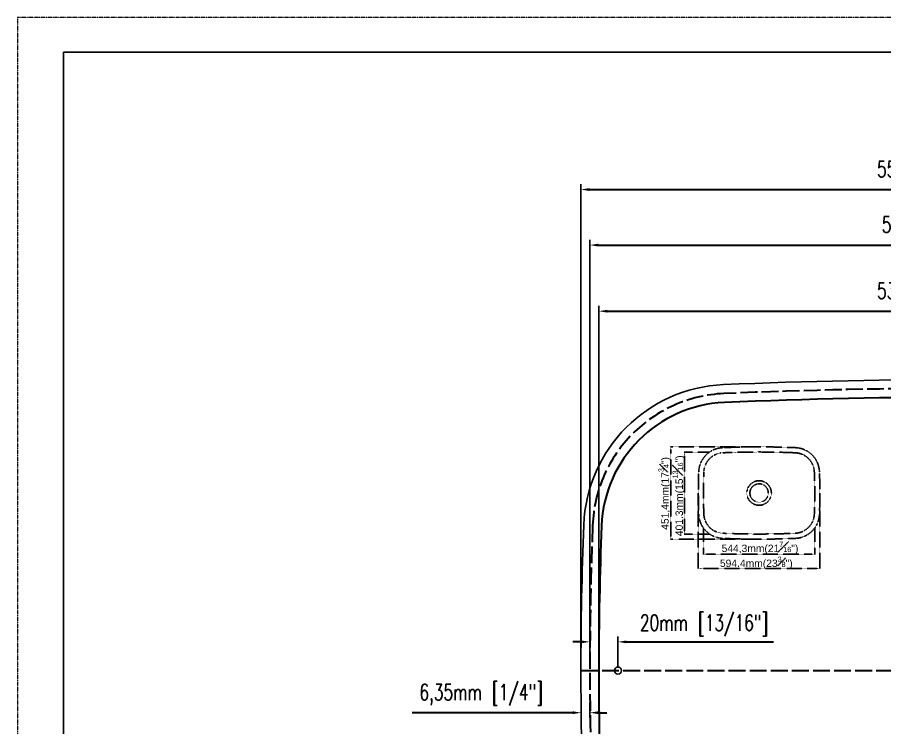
# Model space of a CAD drawing. Header units: millimetres. Extents: x 195 to 1608, y 339 to 1330.
# Drawn here: x 195 to 812, y 825 to 1330 of the extents above; entities that cross this region are included whole.
import ezdxf

# ---------------------------------------------------------------- set-up
doc = ezdxf.new("R2010")
doc.units = ezdxf.units.MM
for name, pattern in [('ACAD_ISO02W100', [15, 12, -3]), ('CENTER', [2, 1.25, -0.25, 0.25, -0.25]), ('PHANTOM2', [1.25, 0.625, -0.125, 0.125, -0.125, 0.125, -0.125])]:
    doc.linetypes.add(name, pattern=pattern)
doc.layers.add('CEN', color=4, linetype='CENTER')
for name, color, linetype, lineweight in [('尺寸標注', 1, 'Continuous', 30), ('虚线', 2, 'ACAD_ISO02W100', 30), ('裝訂區域', 6, 'PHANTOM2', 13)]:
    doc.layers.add(name, color=color, linetype=linetype, lineweight=lineweight)
doc.styles.add('DIM', font='txt.shx', dxfattribs={"width": 0.7, "bigfont": 'chineset.shx'})
doc.styles.get("Standard").update_dxf_attribs({"font": 'arial.ttf'})
doc.dimstyles.new('ISO-25', dxfattribs={"dimtxt": 2.5, "dimasz": 2.5, "dimexe": 1.25, "dimexo": 0.625, "dimtad": 1, "dimtxsty": 'Standard', "dimcen": 2.5, "dimadec": 0, "dimazin": 0, "dimtfac": 1, "dimtmove": 0, "dimatfit": 3, "dimfxl": 1, "dimarcsym": 0})
doc.dimstyles.new('mm+in(开孔纸尺寸)', dxfattribs={"dimscale": 3, "dimtxt": 3.8, "dimasz": 2, "dimexe": 1.25, "dimexo": 0.625, "dimgap": 2, "dimtad": 1, "dimtxsty": 'DIM', "dimcen": 0, "dimclrd": 256, "dimclre": 256, "dimclrt": 3, "dimadec": 0, "dimazin": 0, "dimtfac": 1, "dimtmove": 0, "dimatfit": 1, "dimfxl": 1, "dimlwd": -1, "dimarcsym": 0})

# ---------------------------------------------------------------- blocks, each defined once
blk = doc.blocks.new('*D20')
at = {"layer": 'Defpoints', "color": 0}
for p in [(622.25, 885.66), (602.25, 865.26), (622.25, 865.26)]:
    blk.add_point(p, dxfattribs=at)
at = {"layer": '尺寸標注', "lineweight": -2}
for p, q in [((602.25, 867.13), (602.25, 889.41)), ((622.25, 867.13), (622.25, 889.41))]:
    blk.add_line(p, q, dxfattribs=at)
at = {"layer": '尺寸標注'}
for p, q in [((596.25, 885.66), (590.25, 885.66)), ((628.25, 885.66), (732.7, 885.66))]:
    blk.add_line(p, q, dxfattribs=at)
for points in [[(596.25, 884.66), (596.25, 886.66), (602.25, 885.66)], [(628.25, 886.66), (628.25, 884.66), (622.25, 885.66)]]:
    blk.add_solid(points, dxfattribs=at)
at = {"layer": '尺寸標注', "color": 3, "insert": (683.48, 897.36), "char_height": 11.4, "attachment_point": 5, "style": 'DIM'}
blk.add_mtext('20mm [13/16"]', dxfattribs=at)
blk = doc.blocks.new('*D4')
at = {"lineweight": -2}
for p, q in [((5868.5, 243.7), (5436.2, 243.7)), ((5437.4, 228.7), (5437.4, -192.7)), ((5868.5, -207.7), (5436.2, -207.7))]:
    blk.add_line(p, q, dxfattribs=at)
for points in [[(5434.9, 228.7), (5439.9, 228.7), (5437.4, 243.7)], [(5434.9, -192.7), (5439.9, -192.7), (5437.4, -207.7)]]:
    blk.add_solid(points)
at = {"layer": 'Defpoints', "color": 0}
for p in [(5869.1, 243.7), (5437.4, -207.7), (5869.1, -207.7)]:
    blk.add_point(p, dxfattribs=at)
at = {"color": 0, "insert": (5407.2, 16), "char_height": 30, "attachment_point": 5, "rotation": 90}
blk.add_mtext('{\\H1.2x;451,4mm(17\\H0.7x;\\S3#4;\\H1.4286x;")}', dxfattribs=at)
blk = doc.blocks.new('*D5')
at = {"lineweight": -2}
for p, q in [((5626.7, 218.6), (5502.5, 218.6)), ((5503.7, 203.6), (5503.7, -167.7)), ((5626.7, -182.7), (5502.5, -182.7))]:
    blk.add_line(p, q, dxfattribs=at)
for points in [[(5501.2, 203.6), (5506.2, 203.6), (5503.7, 218.6)], [(5501.2, -167.7), (5506.2, -167.7), (5503.7, -182.7)]]:
    blk.add_solid(points)
at = {"layer": 'Defpoints', "color": 0}
for p in [(5627.3, 218.6), (5503.7, -182.7), (5627.3, -182.7)]:
    blk.add_point(p, dxfattribs=at)
at = {"color": 0, "insert": (5476.5, 4.4), "char_height": 30, "attachment_point": 5, "rotation": 90}
blk.add_mtext('{\\H1.2x;401.3mm(15\\H0.7x;\\S13#16;\\H1.4286x;")}', dxfattribs=at)
blk = doc.blocks.new('*D6')
at = {"lineweight": -2}
for p, q in [((5571.9, 17.4), (5571.9, -352.4)), ((6166.3, 17.4), (6166.3, -352.4)), ((5586.9, -351.2), (6151.3, -351.2))]:
    blk.add_line(p, q, dxfattribs=at)
for points in [[(5586.9, -348.7), (5586.9, -353.7), (5571.9, -351.2)], [(6151.3, -348.7), (6151.3, -353.7), (6166.3, -351.2)]]:
    blk.add_solid(points)
at = {"layer": 'Defpoints', "color": 0}
for p in [(5571.9, 18), (6166.3, 18), (6166.3, -351.2)]:
    blk.add_point(p, dxfattribs=at)
at = {"color": 0, "insert": (5855.6, -324), "char_height": 30, "attachment_point": 5}
blk.add_mtext('{\\H1.2x;594.4mm(23\\H0.7x;\\S3#8;\\H1.4286x;")}', dxfattribs=at)
blk = doc.blocks.new('*D7')
at = {"lineweight": -2}
for p, q in [((5597, -153.7), (5597, -282.5)), ((6141.3, -153.7), (6141.3, -282.5)), ((5612, -281.2), (6126.3, -281.2))]:
    blk.add_line(p, q, dxfattribs=at)
for points in [[(5612, -278.7), (5612, -283.7), (5597, -281.2)], [(6126.3, -278.7), (6126.3, -283.7), (6141.3, -281.2)]]:
    blk.add_solid(points)
at = {"layer": 'Defpoints', "color": 0}
for p in [(5597, -153.1), (6141.3, -153.1), (6141.3, -281.2)]:
    blk.add_point(p, dxfattribs=at)
at = {"color": 0, "insert": (5873.5, -251), "char_height": 30, "attachment_point": 5}
blk.add_mtext('{\\H1.2x;544,3mm(21\\H0.7x;\\S7#16;\\H1.4286x;")}', dxfattribs=at)
blk = doc.blocks.new('*D22')
at = {"layer": 'Defpoints', "color": 0}
for p in [(1140.22, 1120.8), (608.6, 865.32), (1140.22, 865.32)]:
    blk.add_point(p, dxfattribs=at)
at = {"layer": '尺寸標注', "lineweight": -2}
for p, q in [((608.6, 867.19), (608.6, 1124.55)), ((1140.22, 867.19), (1140.22, 1124.55))]:
    blk.add_line(p, q, dxfattribs=at)
at = {"layer": '尺寸標注'}
blk.add_line((614.6, 1120.8), (1134.22, 1120.8), dxfattribs=at)
for points in [[(614.6, 1121.8), (614.6, 1119.8), (608.6, 1120.8)], [(1134.22, 1119.8), (1134.22, 1121.8), (1140.22, 1120.8)]]:
    blk.add_solid(points, dxfattribs=at)
at = {"layer": '尺寸標注', "color": 3, "insert": (874.41, 1133.45), "char_height": 11.4, "attachment_point": 5, "style": 'DIM'}
blk.add_mtext('531,62mm [20 15/16"]', dxfattribs=at)
blk = doc.blocks.new('*D23')
at = {"layer": 'Defpoints', "color": 0}
for p in [(1146.57, 1167.8), (602.25, 865.26), (1146.57, 865.32)]:
    blk.add_point(p, dxfattribs=at)
at = {"layer": '尺寸標注', "lineweight": -2}
for p, q in [((602.25, 867.13), (602.25, 1171.55)), ((1146.57, 867.19), (1146.57, 1171.55))]:
    blk.add_line(p, q, dxfattribs=at)
at = {"layer": '尺寸標注'}
blk.add_line((608.25, 1167.8), (1140.57, 1167.8), dxfattribs=at)
for points in [[(608.25, 1168.8), (608.25, 1166.8), (602.25, 1167.8)], [(1140.57, 1166.8), (1140.57, 1168.8), (1146.57, 1167.8)]]:
    blk.add_solid(points, dxfattribs=at)
at = {"layer": '尺寸標注', "color": 3, "insert": (874.41, 1180.45), "char_height": 11.4, "attachment_point": 5, "style": 'DIM'}
blk.add_mtext('544,32mm [21 7/16"]', dxfattribs=at)
blk = doc.blocks.new('*D24')
at = {"layer": 'Defpoints', "color": 0}
for p in [(1152.92, 1207.3), (595.9, 865.32), (1152.92, 865.32)]:
    blk.add_point(p, dxfattribs=at)
at = {"layer": '尺寸標注', "lineweight": -2}
for p, q in [((595.9, 867.19), (595.9, 1211.05)), ((1152.92, 867.19), (1152.92, 1211.05))]:
    blk.add_line(p, q, dxfattribs=at)
at = {"layer": '尺寸標注'}
blk.add_line((601.9, 1207.3), (1146.92, 1207.3), dxfattribs=at)
for points in [[(601.9, 1208.3), (601.9, 1206.3), (595.9, 1207.3)], [(1146.92, 1206.3), (1146.92, 1208.3), (1152.92, 1207.3)]]:
    blk.add_solid(points, dxfattribs=at)
at = {"layer": '尺寸標注', "color": 3, "insert": (874.41, 1219.95), "char_height": 11.4, "attachment_point": 5, "style": 'DIM'}
blk.add_mtext('557,02mm [21 15/16"]', dxfattribs=at)
blk = doc.blocks.new('*D25')
at = {"layer": 'Defpoints', "color": 0}
for p in [(595.98, 844.31), (602.33, 844.36), (602.33, 835.3)]:
    blk.add_point(p, dxfattribs=at)
at = {"layer": '尺寸標注', "lineweight": -2}
for p, q in [((595.98, 842.43), (595.98, 831.55)), ((602.33, 842.48), (602.33, 831.55))]:
    blk.add_line(p, q, dxfattribs=at)
at = {"layer": '尺寸標注'}
for p, q in [((589.98, 835.3), (475.81, 835.3)), ((608.33, 835.3), (614.33, 835.3))]:
    blk.add_line(p, q, dxfattribs=at)
for points in [[(589.98, 834.3), (589.98, 836.3), (595.98, 835.3)], [(608.33, 836.3), (608.33, 834.3), (602.33, 835.3)]]:
    blk.add_solid(points, dxfattribs=at)
at = {"layer": '尺寸標注', "color": 3, "insert": (525.03, 847.95), "char_height": 11.4, "attachment_point": 5, "style": 'DIM'}
blk.add_mtext('6,35mm [1/4"]', dxfattribs=at)
blk = doc.blocks.new('few')
for radius in [60, 45]:
    blk.add_circle((5869.15, 17.978), radius)
for centre, radius, start, end in [((5696.468, 117.413), 122.6, 92.431676, 177.789946), ((5696.468, 117.413), 97.56, 92.431676, 177.789946), ((5869.15, -3948.922), 4192.6, 87.568324, 92.431676), ((5869.15, -3948.922), 4167.56, 87.568324, 92.431676), ((6041.832, 117.413), 97.56, 2.210054, 87.568324), ((6041.832, 117.413), 122.6, 2.210054, 87.568324), ((8273.05, 17.978), 2701.1, 177.789946, 182.210054), ((8273.05, 17.978), 2676.06, 177.789946, 182.210054), ((3465.25, 17.978), 2676.06, 357.789946, 2.210054), ((3465.25, 17.978), 2701.1, 357.789946, 2.210054), ((5696.468, -81.457), 122.6, 182.210054, 267.568324), ((5696.468, -81.457), 97.56, 182.210054, 267.568324), ((6041.832, -81.457), 97.56, 272.431676, 357.789946), ((6041.832, -81.457), 122.6, 272.431676, 357.789946), ((5869.15, 3984.878), 4192.6, 267.568324, 272.431676), ((5869.15, 3984.878), 4167.56, 267.568324, 272.431676)]:
    blk.add_arc(centre, radius, start, end)
for base, p1, p2, text, picture, middle in [((5437.416, -207.722), (5869.15, 243.678), (5869.15, -207.722), '{\\H1.2x;451,4mm(17\\H0.7x;\\S3#4;\\H1.4286x;")}', '*D4', (5437.416, 15.996)), ((5503.716, -182.683), (5627.3, 218.638), (5627.3, -182.683), '{\\H1.2x;401.3mm(15\\H0.7x;\\S13#16;\\H1.4286x;")}', '*D5', (5503.716, 4.354))]:
    dim = blk.add_linear_dim(base=base, p1=p1, p2=p2, angle=90, text=text, dimstyle='ISO-25')
    dim.commit()
    dim.dimension.update_dxf_attribs({"geometry": picture, "text_midpoint": middle, "dimtype": 128})
for base, p1, p2, text, picture, middle in [((6166.35, -351.165), (5571.95, 17.978), (6166.35, 17.978), '{\\H1.2x;594.4mm(23\\H0.7x;\\S3#8;\\H1.4286x;")}', '*D6', (5855.551, -351.165)), ((6141.31, -281.25), (5596.989, -153.115), (6141.31, -153.115), '{\\H1.2x;544,3mm(21\\H0.7x;\\S7#16;\\H1.4286x;")}', '*D7', (5873.528, -281.25))]:
    dim = blk.add_linear_dim(base=base, p1=p1, p2=p2, text=text, dimstyle='ISO-25')
    dim.commit()
    dim.dimension.update_dxf_attribs({"geometry": picture, "text_midpoint": middle, "dimtype": 128})

msp = doc.modelspace()

# ---------------------------------------------------------------- linework, layer by layer
for q in [(1574.635, 1305.033), (228.1, 363.431)]:
    msp.add_line((228.1, 1305.033), q)
msp.add_circle((622.25, 865.257), 2.5)
for centre, radius, start, end in [((701.729, 964.754), 103.91, 92.431676, 177.789946), ((874.411, -3101.581), 4173.91, 87.568324, 92.431676), ((3278.311, 865.319), 2682.41, 177.789946, 182.210054)]:
    msp.add_arc(centre, radius, start, end)
at = {"layer": '虚线'}
msp.add_line((595.9, 865.257), (1152.921, 865.319), dxfattribs=at)
for centre, radius, start, end in [((701.729, 964.754), 97.56, 92.431676, 177.789946), ((874.411, -3101.581), 4167.56, 87.568324, 92.431676), ((3278.311, 865.319), 2676.06, 177.789946, 182.210054)]:
    msp.add_arc(centre, radius, start, end, dxfattribs=at)
at = {"layer": '虚线', "color": 3, "linetype": 'ByBlock'}
for centre, radius, start, end in [((701.729, 964.754), 91.21, 92.431676, 177.789946), ((874.411, -3101.581), 4161.21, 87.568324, 92.431676), ((3278.311, 865.319), 2669.71, 177.789946, 182.210054)]:
    msp.add_arc(centre, radius, start, end, dxfattribs=at)
at = {"layer": '裝訂區域'}
msp.add_lwpolyline([(195.22, 338.654), (1607.515, 338.654), (1607.515, 1329.738), (195.22, 1329.738)], close=True, dxfattribs=at)

# ---------------------------------------------------------------- block references
at = {"layer": 'CEN', "xscale": 0.1453565818264389, "yscale": 0.1453565818264389, "zscale": 0.1453565818264389}
msp.add_blockref('few', (-130.553, 988.893), dxfattribs=at)

# ---------------------------------------------------------------- dimensions: what is measured, and where the dimension line sits
at = {"layer": '尺寸標注'}
for base, p1, p2, picture, middle in [((1152.921, 1207.303), (595.9, 865.319), (1152.921, 865.319), '*D24', (874.411, 1219.953)), ((1146.571, 1167.803), (602.25, 865.257), (1146.571, 865.319), '*D23', (874.411, 1180.453)), ((1140.221, 1120.803), (608.6, 865.319), (1140.221, 865.318), '*D22', (874.411, 1133.453)), ((622.25, 885.662), (602.25, 865.257), (622.25, 865.257), '*D20', (683.475, 897.362))]:
    dim = msp.add_linear_dim(base=base, p1=p1, p2=p2, dimstyle='mm+in(开孔纸尺寸)', override={"dimpost": 'mm', "dimtofl": 0}, dxfattribs=at)
    dim.commit()
    dim.dimension.update_dxf_attribs({"geometry": picture, "text_midpoint": middle})
dim = msp.add_linear_dim(base=(602.333, 835.303), p1=(595.983, 844.307), p2=(602.333, 844.356), dimstyle='mm+in(开孔纸尺寸)', override={"dimpost": 'mm', "dimtofl": 0}, dxfattribs=at)
dim.commit()
dim.dimension.update_dxf_attribs({"geometry": '*D25', "text_midpoint": (525.035, 835.303), "dimtype": 160})

doc.saveas('drawing.dxf')
